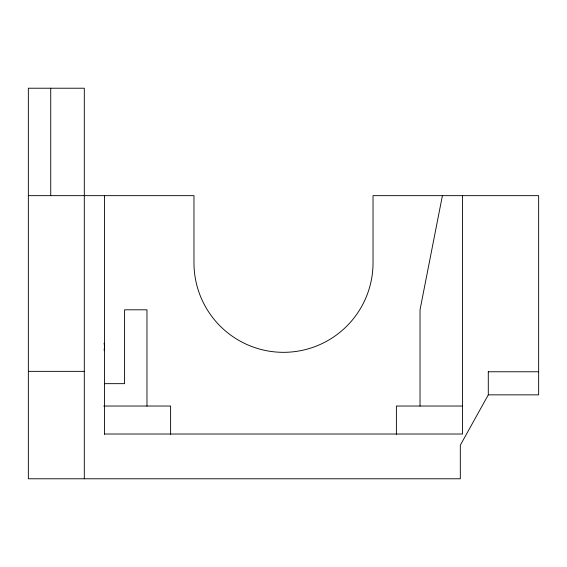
<?xml version="1.0" encoding="UTF-8"?>
<svg xmlns="http://www.w3.org/2000/svg" width="567" height="567" viewBox="0 0 567 567"><rect width="100%" height="100%" fill="white"/><g stroke="black" fill="none" stroke-linecap="round" stroke-linejoin="round"><path stroke-width="0.85" d="M442.409 195.65L420.027 309.802L420.027 406.036M488.293 371.591L488.293 394.852L460.312 445.208L460.312 478.782L28.35 478.782L28.35 88.218L84.306 88.218L84.306 478.782M28.35 195.65L193.971 195.65L193.971 262.797A89.529 89.529 0 0 0 283.5 352.327A89.529 89.529 0 0 0 373.029 262.797L373.029 195.65L538.65 195.65L538.65 394.852L488.293 394.852M28.35 371.35L84.306 371.35M488.293 371.768L538.65 371.768M104.371 383.661L124.591 383.661L124.591 309.802L146.973 309.802L146.973 406.057M103.711 406.036L170.61 406.036L170.61 434.308M462.552 406.036L396.39 406.036L396.39 434.308M104.448 434.017L462.552 434.017L462.552 195.65M104.448 195.65L104.448 434.301M50.732 88.218L50.732 195.65M104.08 343.233A16.783 16.783 0 0 1 104.08 350.222"/></g></svg>
